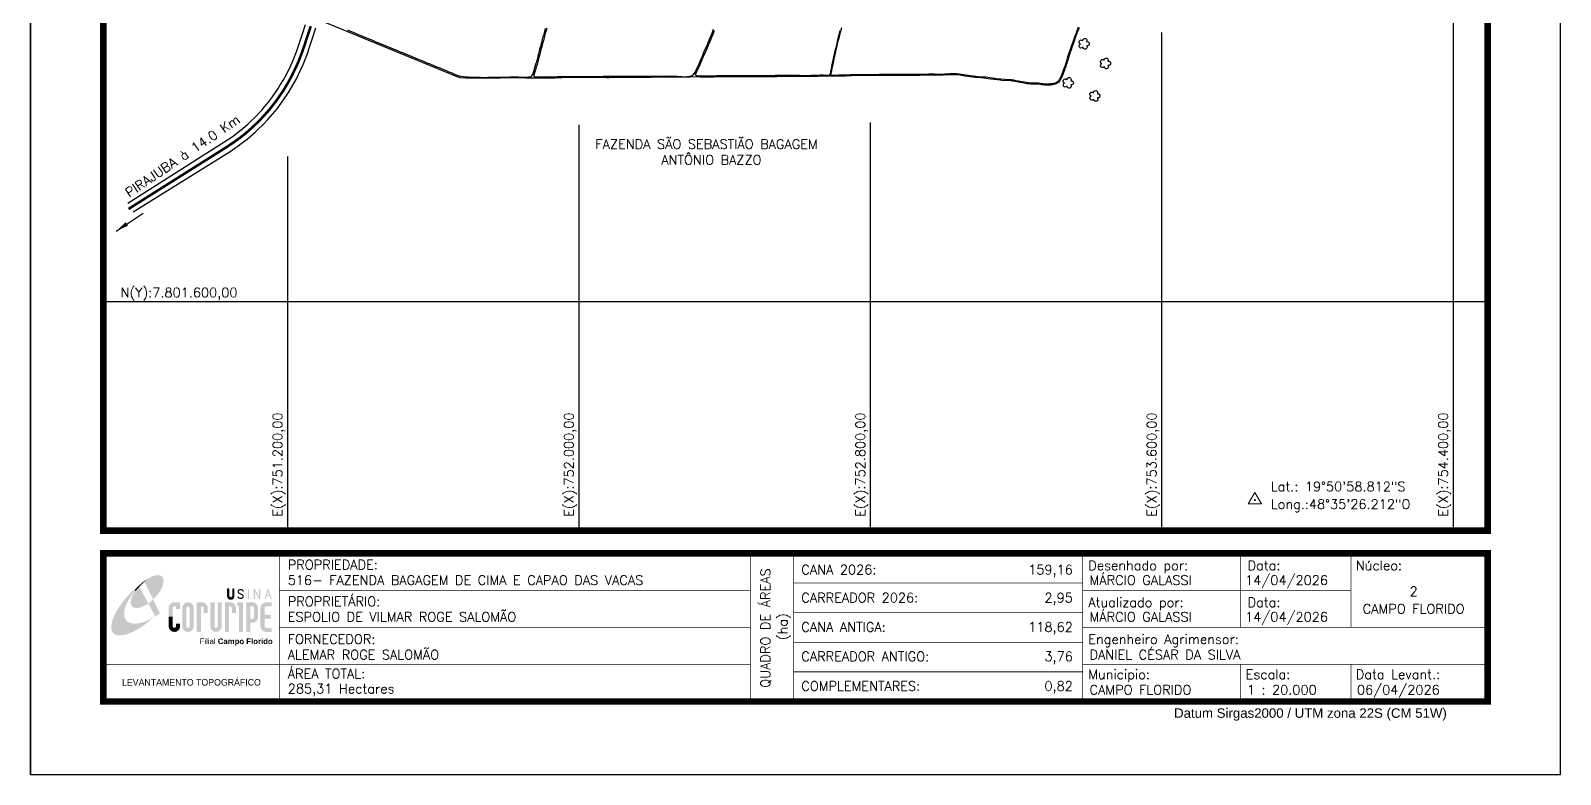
# Model space of a CAD drawing. Extents: x 750494 to 754694, y 7800303 to 7806243.
# Drawn here: x 750494 to 754694, y 7800303 to 7802343 of the extents above; entities that cross this region are included whole.
import ezdxf
from ezdxf.enums import TextEntityAlignment as Align

# ---------------------------------------------------------------- set-up
doc = ezdxf.new("R2010")
doc.units = 0
doc.header["$MEASUREMENT"] = 0
for name, pattern in [('CENTER2', [1.125, 0.75, -0.125, 0.125, -0.125]), ('CONTINUO', [0]), ('LIN0', [0])]:
    doc.linetypes.add(name, pattern=pattern)
doc.layers.add('0114000516', color=1, linetype='Continuous', lineweight=25)
doc.layers.add('TEXTO_DIVERSOS', color=7, linetype='Continuous', lineweight=5)
for name, color, linetype in [('0114000516003', 5, 'Continuous'), ('0114000516004', 5, 'Continuous'), ('0114000516013', 5, 'Continuous'), ('0114000516014', 5, 'Continuous'), ('MALHA', 8, 'Continuous'), ('MARGEM', 5, 'Continuous'), ('RODOVIA', 1, 'Continuous'), ('SIMBOLO ARVORE', 118, 'Continuous'), ('TEXTO CONFORNTANTES', 7, 'Continuous')]:
    doc.layers.add(name, color=color, linetype=linetype)
doc.styles.add('ARIAL', font='arial.ttf')
doc.styles.add('GRADEUTM', font='romans.shx', dxfattribs={"height": 20})
doc.styles.add('marcelo', font='arial.ttf')
doc.styles.add('Simplex', font='simplex.shx')
doc.dimstyles.new('ISO-25', dxfattribs={"dimtxt": 2.5, "dimasz": 2.5, "dimexe": 1.25, "dimexo": 0.625, "dimtad": 1, "dimtxsty": 'Standard', "dimcen": 2.5, "dimadec": 0, "dimazin": 0, "dimtfac": 1, "dimtmove": 0, "dimatfit": 3, "dimfxl": 0, "dimarcsym": 0})

# ---------------------------------------------------------------- blocks, each defined once
blk = doc.blocks.new('A$C78F83FB3')
at = {"layer": 'MARGEM'}
h = blk.add_hatch(color=20, dxfattribs=at)
edge = h.paths.add_edge_path()
edge.add_ellipse((19.49, 23.77), major_axis=(-6.68, -6.67), ratio=0.469426, start_angle=292.73277, end_angle=601.25787)
edge.add_ellipse((22.83, 22.05), major_axis=(12.64, 11.29), ratio=0.457614, start_angle=79.90686, end_angle=107.91393)
edge = h.paths.add_edge_path()
edge.add_ellipse((18.28, 18.7), major_axis=(13.95, 13.59), ratio=0.386848, start_angle=63.96117, end_angle=264.59932)
edge.add_ellipse((22.83, 22.05), major_axis=(12.64, 11.29), ratio=0.457614, start_angle=107.91393, end_angle=245.11815, ccw=False)
edge.add_ellipse((19.49, 23.77), major_axis=(-6.68, -6.67), ratio=0.469426, start_angle=241.25787, end_angle=292.73277, ccw=False)
for color, points in [(20, [(15.46, 26.12), (14.17, 24.81), (14.06, 24.24), (14.39, 23.97), (14.67, 24.54), (19.47, 29.32), (18.48, 28.66), (17.31, 27.78)]), (7, [(58.42, 24.9), (57.9, 24.9), (57.9, 21.73, -0.414214), (57.15, 20.98), (56.84, 20.98, -0.414214), (56.09, 21.73), (56.09, 24.9), (55.57, 24.9), (55.57, 21.73, 0.414214), (56.84, 20.46), (57.15, 20.46, 0.414214), (58.42, 21.73)]), (7, [(61.7, 24.9), (61.23, 24.9, 0.396318), (60.04, 23.78), (60.04, 23.72, 0.151912), (60.39, 22.97), (60.46, 22.92), (62.18, 22), (62.85, 21.83, 0.12407), (62.51, 22.42), (60.75, 23.36, -0.13192), (60.56, 23.77, -0.385578), (61.23, 24.37), (61.7, 24.37, -0.414214), (62.37, 23.7), (62.89, 23.7, 0.414214)]), (7, [(62.37, 23.7), (62.89, 23.7, 0.414214), (61.7, 24.9), (61.23, 24.9, 0.396318), (60.04, 23.78), (60.04, 23.72, 0.151912), (60.39, 22.97), (60.46, 22.92), (62.18, 22), (62.18, 22, -0.131921), (62.37, 21.59, -0.385578), (61.7, 20.98), (61.23, 20.98, -0.414214), (60.56, 21.65), (60.04, 21.65, 0.414214), (61.23, 20.46), (61.7, 20.46, 0.402546), (62.89, 21.61, 0.165292), (62.51, 22.42), (60.75, 23.36, -0.13192), (60.56, 23.77, -0.385578), (61.23, 24.37), (61.7, 24.37, -0.414214)]), (7, [(30.97, 12.46), (29.13, 12.46), (29.13, 8.21, 1), (34.29, 8.21), (34.29, 9.41), (32.45, 9.41), (32.45, 8.21, -1), (30.97, 8.21)])]:
    blk.add_hatch(color=color, dxfattribs=at).paths.add_polyline_path(points)
h = blk.add_hatch(color=7, dxfattribs=at)
h.paths.add_polyline_path([(65.24, 24.9), (64.72, 24.9), (64.72, 20.46), (65.24, 20.46)])
h.paths.add_polyline_path([(67.38, 20.46), (67.9, 20.46), (67.9, 23.74), (69.74, 20.46), (70.23, 20.46), (70.23, 24.9), (69.71, 24.9), (69.71, 21.58), (67.85, 24.9), (67.38, 24.9)])
h.paths.add_polyline_path([(72.17, 20.46), (72.72, 20.46), (73.14, 21.73), (74.49, 21.73), (74.9, 20.46), (75.45, 20.46), (74, 24.9), (73.62, 24.9)])
h.paths.add_polyline_path([(73.81, 23.8), (74.32, 22.25), (73.31, 22.25)], flags=16)
h = blk.add_hatch(color=7, dxfattribs=at)
h.paths.add_polyline_path([(31.71, 18.93, 0.414214), (29.13, 16.35), (29.13, 12.46), (30.97, 12.46), (30.97, 16.35, -0.414214), (31.71, 17.09), (32.45, 17.09), (32.45, 16.02), (34.29, 16.02), (34.29, 18.93)])
h.paths.add_polyline_path([(44.15, 17.09, -0.414214), (44.89, 16.35), (44.89, 14.1), (46.72, 14.1), (46.72, 16.17, 0.433937), (44.15, 18.93), (41.77, 18.93), (41.77, 12.46), (43.61, 12.46), (43.61, 17.09)])
h.paths.add_polyline_path([(43.61, 12.46), (41.77, 12.46), (41.77, 5.62), (43.61, 5.62)])
h.paths.add_polyline_path([(47.92, 12.46), (49.75, 12.46), (49.75, 18.93), (47.92, 18.93)])
h.paths.add_polyline_path([(52.91, 18.93), (51.08, 18.93), (51.08, 12.46), (52.91, 12.46)])
h.paths.add_polyline_path([(51.08, 8.12, -1), (49.75, 8.12), (49.75, 12.46), (47.92, 12.46), (47.92, 8.12, 1), (52.91, 8.12), (52.91, 12.46), (51.08, 12.46)])
h.paths.add_polyline_path([(54.41, 12.46), (56.25, 12.46), (56.25, 17.09), (56.79, 17.09, -0.414214), (57.53, 16.35), (57.53, 14.1), (59.36, 14.1), (59.36, 16.17, 0.433937), (56.79, 18.93), (54.41, 18.93)])
h.paths.add_polyline_path([(56.25, 12.46), (54.41, 12.46), (54.41, 5.62), (56.25, 5.62)])
h.paths.add_polyline_path([(60.73, 12.46), (62.58, 12.46), (62.58, 18.93), (60.02, 18.93), (60.02, 17.08), (60.73, 17.08)])
h.paths.add_polyline_path([(62.58, 12.46), (60.73, 12.46), (60.73, 5.62), (62.58, 5.62)])
h.paths.add_polyline_path([(64.06, 12.46), (65.82, 12.46), (65.82, 17.17), (66.66, 17.17, -0.450417), (67.48, 16.25), (67.48, 12.46), (69.24, 12.46, 0.002307), (69.24, 12.48, 0.005282), (69.23, 12.54, -0.000938), (69.23, 12.53), (69.23, 16.17, 0.433937), (66.66, 18.93), (64.06, 18.93)])
h.paths.add_polyline_path([(64.06, 5.62), (65.82, 5.62), (65.82, 9.77), (66.66, 9.77, 0.426056), (69.24, 12.46), (67.48, 12.46), (67.48, 12.45, -0.450417), (66.66, 11.53), (65.82, 11.53), (65.82, 12.46), (64.06, 12.46)])
h.paths.add_polyline_path([(70.37, 12.46), (74.87, 12.46), (74.87, 13.44), (72.21, 13.44), (72.21, 16.35, -0.414214), (72.95, 17.09), (75.38, 17.09), (75.38, 18.93), (72.95, 18.93, 0.414214), (70.37, 16.35)])
h.paths.add_polyline_path([(72.21, 11.62), (74.87, 11.62), (74.87, 12.46), (70.37, 12.46), (70.37, 8.21, 0.414214), (72.95, 5.62), (75.38, 5.62), (75.38, 7.47), (72.95, 7.47, -0.414214), (72.21, 8.21)])
h = blk.add_hatch(color=7, dxfattribs=at)
h.paths.add_polyline_path([(35.29, 16.35), (35.29, 8.21, 1), (40.46, 8.21, 0.016978), (40.45, 8.38), (40.45, 16.17, 0.433937), (37.88, 18.93), (37.87, 18.93, 0.41391)])
h.paths.add_polyline_path([(38.62, 16.35), (38.62, 8.21, -1), (37.13, 8.21), (37.13, 16.35, -1)], flags=16)
at = {"layer": 'MARGEM', "color": 7}
blk.add_lwpolyline([(58.42, 24.9), (57.9, 24.9), (57.9, 21.73, -0.414214), (57.15, 20.98), (56.84, 20.98, -0.414214), (56.09, 21.73), (56.09, 24.9), (55.57, 24.9), (55.57, 21.73, 0.414214), (56.84, 20.46), (57.15, 20.46, 0.414214), (58.42, 21.73), (58.42, 24.9)], format="xyb", close=True, dxfattribs=at)
at = {"layer": 'MARGEM', "color": 252, "insert": (43.05, 2.72), "char_height": 2.5, "attachment_point": 1, "style": 'ARIAL'}
blk.add_mtext_dynamic_manual_height_columns('Filial {\\fArial|b1|i0|c0|p34;Campo Florido}', width=33.0271, gutter_width=2.46, heights=[2.95], dxfattribs=at)

msp = doc.modelspace()

# ---------------------------------------------------------------- linework, layer by layer
at = {"layer": '0114000516'}
msp.add_lwpolyline([(753372.4, 7802351.1), (753367.7, 7802338.9), (753362.1, 7802323.2), (753358.2, 7802311.5), (753353.9, 7802299.8), (753349.6, 7802288), (753348.2, 7802283.9), (753346.8, 7802279.8), (753345.5, 7802275.6), (753344.5, 7802271.8), (753343.5, 7802268), (753342.4, 7802264), (753341.1, 7802260.2), (753339.9, 7802256.4), (753338.6, 7802252.7), (753337.4, 7802249.1), (753336.2, 7802245.6), (753335, 7802242.1), (753333.8, 7802238.6), (753332.5, 7802235.2), (753331.2, 7802231.7), (753329.8, 7802228.3), (753328.4, 7802224.9), (753327.2, 7802221.6), (753325.8, 7802218.5), (753324.5, 7802215.5), (753323, 7802212.6), (753321.6, 7802209.7), (753320, 7802206.9), (753318.3, 7802204.3), (753316.6, 7802202.2), (753314.6, 7802200.4), (753312.2, 7802198.9), (753309.7, 7802197.7), (753307.3, 7802196.8), (753304.8, 7802196), (753302.2, 7802195.3), (753299.7, 7802194.9), (753297.4, 7802194.7), (753295.5, 7802194.5), (753292.9, 7802194.1), (753291.1, 7802193.9), (753289.2, 7802193.8), (753287.2, 7802193.7), (753282.8, 7802193.6), (753280.4, 7802193.8), (753277.5, 7802194.1), (753274, 7802194.5), (753270.6, 7802195), (753267.5, 7802195.5), (753264.5, 7802196.2), (753261.8, 7802196.6), (753258.9, 7802196.7), (753252.3, 7802196.5), (753245.7, 7802196.4), (753240.1, 7802196.7), (753236.8, 7802196.9), (753228.7, 7802197.8), (753217, 7802199.8), (753210.1, 7802201.2), (753201.5, 7802202.8), (753197.1, 7802203.7), (753192.7, 7802204.5), (753188.8, 7802205.1), (753185.2, 7802205.6), (753160.4, 7802206.8), (753156.3, 7802207.2), (753147.8, 7802208.3), (753139.8, 7802209.3), (753131.5, 7802210.1), (753122.6, 7802211.4), (753110.9, 7802213.2), (753107.2, 7802213.4), (753103.2, 7802213.7), (753090.7, 7802214.8), (753086.8, 7802215), (753079.1, 7802215.6), (753067.3, 7802217.4), (753059.2, 7802218.5), (753052.2, 7802219.8), (753049.7, 7802220.4), (753046.5, 7802221.2), (753044.4, 7802221.7), (753042.3, 7802222), (753039.9, 7802222.2), (753037.7, 7802222.2), (753034.7, 7802222.2), (753031.2, 7802222.2), (753027.8, 7802222.1), (753021.1, 7802222), (753015.5, 7802221.7), (753009.5, 7802221.4), (753002.8, 7802221.6), (752999.6, 7802221.5), (752993.1, 7802221.1), (752989.8, 7802221), (752983, 7802221), (752972, 7802221.1), (752955.6, 7802221), (752940.5, 7802220.9), (752937.5, 7802220.8), (752934, 7802220.6), (752930.4, 7802220.5), (752922, 7802220.3), (752910.1, 7802220.3), (752895.4, 7802220.2), (752891.6, 7802220.2), (752879.9, 7802220.2), (752863.1, 7802220.2), (752855.4, 7802220.4), (752848.8, 7802220.6), (752845.8, 7802220.6), (752842.4, 7802220.5), (752838.5, 7802220.4), (752826.1, 7802220.3), (752819, 7802220.5), (752815.7, 7802220.5), (752812.3, 7802220.5), (752804.6, 7802220.3), (752788.4, 7802220), (752784.6, 7802219.9), (752773, 7802219.8), (752764.2, 7802219.9), (752748.1, 7802219.6), (752736.1, 7802218.9), (752731.5, 7802218.8), (752726.8, 7802218.6), (752719.3, 7802218.4), (752713.1, 7802218.3), (752710.1, 7802218.3), (752707.1, 7802218.4), (752704.1, 7802218.4), (752701.4, 7802218.4), (752680.5, 7802218.2), (752671.9, 7802218), (752668.2, 7802218), (752661.7, 7802218.1), (752658.5, 7802218), (752655.3, 7802217.8), (752648.4, 7802217.5), (752641.5, 7802217.4), (752631.5, 7802217.4), (752624, 7802217.1), (752616.6, 7802217.2), (752606.3, 7802217.6), (752599.4, 7802217.4), (752592.1, 7802217.4), (752584.3, 7802217.4), (752580.8, 7802217.4), (752575.1, 7802217.5), (752565, 7802217.4), (752554.3, 7802217.3), (752542.7, 7802217), (752530.6, 7802216.9), (752519.1, 7802216.6), (752507.8, 7802216.6), (752499.1, 7802216.5), (752480.3, 7802216.5), (752468.3, 7802216.8), (752455.7, 7802216.7), (752447, 7802216.5), (752425.9, 7802216.5), (752412.4, 7802216.6), (752403.9, 7802216.8), (752396.2, 7802217), (752392.2, 7802217), (752387.9, 7802216.9), (752383.5, 7802216.6), (752370.8, 7802216), (752366.7, 7802215.9), (752355, 7802215.6), (752347.6, 7802215.7), (752339.9, 7802215.8), (752336.2, 7802216), (752332.6, 7802216.1), (752328.9, 7802216.3), (752325.4, 7802216.6), (752304.4, 7802215.4), (752295.9, 7802215.8), (752237.5, 7802215.8), (752196.6, 7802215), (752137.6, 7802214.7), (752082, 7802214.1), (752075.4, 7802214.1), (752018.5, 7802214.4), (751952.8, 7802213.5), (751934.2, 7802213.3), (751873.2, 7802212.9), (751852.8, 7802213.1), (751829.5, 7802213.4), (751805.4, 7802213.7), (751784.5, 7802213.2), (751721.3, 7802213), (751704, 7802212.9), (751688.5, 7802213), (751673.8, 7802214.2), (751665.5, 7802216.9), (751287.4, 7802372.1)], dxfattribs=at)
at = {"layer": '0114000516003'}
msp.add_lwpolyline([(753370.2, 7802352.4), (753364.3, 7802336.8), (753360.1, 7802325), (753356.1, 7802314.3), (753350.8, 7802299.5), (753346.9, 7802288.7), (753343.5, 7802278.3), (753340.1, 7802267.6), (753338.1, 7802260.8), (753336.1, 7802254), (753334, 7802247.3), (753331.7, 7802241), (753328, 7802230.9), (753325.1, 7802223.6), (753322.3, 7802216.9), (753321, 7802214.1), (753318.2, 7802208.7), (753314.7, 7802203.9), (753312.5, 7802202), (753310.2, 7802200.7), (753307.6, 7802199.6), (753304.8, 7802198.7), (753302.1, 7802198.1), (753299.5, 7802197.6), (753296.9, 7802197.3), (753294.3, 7802197), (753291.7, 7802196.7), (753286.4, 7802196.4), (753278.8, 7802196.5), (753272.8, 7802197.2), (753269.4, 7802197.7), (753266, 7802198.2), (753262.8, 7802198.7), (753259.8, 7802198.9), (753256.9, 7802199), (753254, 7802199), (753251.4, 7802199), (753243.4, 7802199.3), (753234.6, 7802199.8), (753228, 7802200.6), (753222.3, 7802201.5), (753216.4, 7802202.7), (753206.5, 7802204.6), (753199.1, 7802205.8), (753195.9, 7802206.4), (753193, 7802207), (753190.2, 7802207.5), (753187.2, 7802208), (753184, 7802208.3), (753168.5, 7802209.1), (753157.5, 7802209.9), (753151.2, 7802210.5), (753145.1, 7802211.4), (753141.7, 7802211.8), (753127.8, 7802213.7), (753116.6, 7802215.3), (753112.9, 7802215.8), (753096.6, 7802216.8), (753081.9, 7802218.1), (753074, 7802219.1), (753061.7, 7802221), (753050.4, 7802222.9), (753044, 7802224.1), (753037.2, 7802224.8), (753029.5, 7802224.9), (753017.8, 7802224.6), (753002.6, 7802223.7), (752991.2, 7802223.4), (752975.4, 7802223.5), (752958.9, 7802223.5), (752942.2, 7802223.3), (752927.5, 7802222.8), (752907, 7802222.8), (752872.6, 7802222.7), (752849.5, 7802222.8), (752823.6, 7802222.6), (752805.3, 7802222.4), (752788, 7802222.3), (752766.3, 7802222.2), (752745.6, 7802221.9), (752727.1, 7802221.3), (752711.6, 7802220.8), (752703.8, 7802220.6), (752696.4, 7802220.2), (752694.7, 7802220.2), (752693.4, 7802220.4), (752692.5, 7802221.1), (752691.8, 7802222), (752691.4, 7802223.1), (752691.5, 7802224.7), (752692, 7802227.1), (752692.7, 7802229.7), (752694.9, 7802239.5), (752697, 7802250.2), (752700, 7802265.1), (752702.4, 7802275.7), (752705, 7802286.6), (752707.5, 7802298), (752711.5, 7802314.9), (752714.4, 7802326.6), (752717.5, 7802338.8), (752721, 7802351.7)], dxfattribs=at)
at = {"layer": '0114000516004'}
msp.add_lwpolyline([(752715.7, 7802343.8), (752713.5, 7802335.2), (752710.5, 7802322.1), (752708.3, 7802313.4), (752706.3, 7802304.8), (752704.3, 7802296.4), (752702.3, 7802287.8), (752700.1, 7802278.9), (752698.4, 7802270.5), (752696.7, 7802262.6), (752694.8, 7802254.5), (752693.2, 7802246.1), (752691.7, 7802238.4), (752691, 7802235.1), (752690.4, 7802231.9), (752690, 7802229.3), (752690, 7802229.3), (752689.6, 7802227.3), (752689.1, 7802225.1), (752688.5, 7802223.3), (752687.7, 7802221.8), (752686.6, 7802220.9), (752685.3, 7802220.5), (752683.9, 7802220.4), (752682, 7802220.5), (752679.9, 7802220.5), (752677, 7802220.6), (752673.5, 7802220.6), (752669.9, 7802220.7), (752662.5, 7802220.7), (752655.1, 7802220.5), (752646.7, 7802220.2), (752635.6, 7802220), (752623.1, 7802219.7), (752615.8, 7802219.7), (752605.2, 7802220), (752597.9, 7802220.1), (752587.1, 7802220.1), (752575.9, 7802220.2), (752568.7, 7802220.2), (752560.8, 7802220.3), (752549.1, 7802220), (752538.5, 7802219.9), (752525.7, 7802219.7), (752511.4, 7802219.3), (752498.6, 7802219.2), (752491.6, 7802219.3), (752484, 7802219.4), (752469.2, 7802219.4), (752461.7, 7802219.3), (752445.8, 7802219.2), (752434.2, 7802219.1), (752420.9, 7802219.1), (752408.5, 7802219.4), (752399.9, 7802219.6), (752392.9, 7802219.7), (752389.3, 7802219.6), (752385.4, 7802219.5), (752381.6, 7802219.3), (752377.8, 7802219.1), (752370.5, 7802218.8), (752359.9, 7802218.5), (752350.4, 7802218.3), (752342.1, 7802218.2), (752336.7, 7802218.4), (752328.3, 7802218.6), (752326.1, 7802218.7), (752324, 7802219.1), (752322.2, 7802219.5), (752321, 7802220.2), (752319.6, 7802221.7), (752319.1, 7802223.1), (752319.5, 7802224.3), (752320.8, 7802226.6), (752322.1, 7802229.2), (752325.3, 7802235.2), (752328.8, 7802242.5), (752332.3, 7802250.4), (752336, 7802259.1), (752339.9, 7802268.3), (752343.8, 7802277.5), (752347.6, 7802286), (752351.3, 7802294.7), (752355.4, 7802304.1), (752359.6, 7802313.9), (752363.7, 7802323.9), (752367.7, 7802333.8), (752371.4, 7802343.4)], dxfattribs=at)
at = {"layer": '0114000516013', "flags": 128}
msp.add_lwpolyline([(751911, 7802349.7), (751908.6, 7802341), (751906.2, 7802332.4), (751904, 7802324), (751901.7, 7802315.8), (751899.4, 7802307.8), (751897.3, 7802299.7), (751895, 7802291.4), (751892.8, 7802283.1), (751890.7, 7802274.7), (751888.6, 7802266.4), (751886.6, 7802258.1), (751884.3, 7802250.2), (751882, 7802242.8), (751880, 7802236), (751878.4, 7802230.3), (751875.8, 7802220.7), (751875.7, 7802219.5), (751875.8, 7802219.1), (751876, 7802218.7), (751877, 7802217.7), (751878.7, 7802216.7), (751880.9, 7802216.2), (751882.9, 7802216.1), (751884.8, 7802216.2), (751886.5, 7802216.3), (751892.1, 7802216.6), (751898.8, 7802216.6), (751904.3, 7802216.7), (751910.4, 7802216.7), (751917.2, 7802216.8), (751924.5, 7802216.8), (751931.9, 7802217), (751939.4, 7802217.1), (751947, 7802217.2), (751954.5, 7802217.2), (751962, 7802217.2), (751969.8, 7802217.3), (751978, 7802217.3), (751986.2, 7802217.5), (751994.3, 7802217.5), (752002.5, 7802217.6), (752010.6, 7802217.6), (752018.8, 7802217.7), (752027.1, 7802217.8), (752035.5, 7802217.9), (752043.7, 7802217.9), (752051, 7802217.9), (752058.1, 7802217.9), (752065.7, 7802218), (752073.9, 7802218), (752081.8, 7802218.2), (752089.1, 7802218.3), (752097.1, 7802218.4), (752104.9, 7802218.4), (752113, 7802218.4), (752121, 7802218.4), (752129.2, 7802218.3), (752137.3, 7802218.2), (752145.3, 7802218.2), (752153.4, 7802218.3), (752161.8, 7802218.4), (752169.9, 7802218.5), (752177.8, 7802218.6), (752185.8, 7802218.4), (752193.7, 7802218.4), (752201.5, 7802218.2), (752208.9, 7802218.2), (752216.2, 7802218.4), (752223.8, 7802218.5), (752231.9, 7802218.6), (752239.8, 7802218.8), (752247.5, 7802219), (752260.1, 7802218.8), (752269.5, 7802218.3), (752276, 7802217.7), (752281.9, 7802217.3), (752287.3, 7802216.8), (752292.2, 7802216.9), (752296.7, 7802217.2), (752300.7, 7802217.6), (752304.2, 7802218.2), (752307.4, 7802219.1), (752310.4, 7802220.5), (752313.3, 7802222.5), (752315.8, 7802225.3), (752318.3, 7802229.2), (752320.9, 7802234.4), (752324, 7802240.8), (752327.3, 7802248), (752330.4, 7802255.1), (752333.4, 7802262.2), (752336.5, 7802269.1), (752341.5, 7802281.1), (752345.4, 7802290.3), (752348.3, 7802297.1), (752351.1, 7802303.8), (752353.9, 7802310.5), (752356.9, 7802317.3), (752360, 7802324.4), (752363, 7802331.6), (752366, 7802339.2), (752369, 7802347.3)], dxfattribs=at)
at = {"layer": '0114000516014', "flags": 128}
msp.add_lwpolyline([(751363.7, 7802345.3), (751369.5, 7802342.9), (751375.4, 7802340.5), (751381.5, 7802338.1), (751387.7, 7802335.6), (751394, 7802333), (751400.4, 7802330.2), (751406.9, 7802327.4), (751413.7, 7802324.6), (751420.5, 7802321.7), (751427.6, 7802318.8), (751434.9, 7802315.9), (751442, 7802313), (751448.9, 7802310.2), (751455.8, 7802307.4), (751462.4, 7802304.4), (751469, 7802301.6), (751475.8, 7802298.8), (751482.8, 7802296), (751489.6, 7802293.1), (751496.3, 7802290.4), (751502.7, 7802287.8), (751508.9, 7802285.3), (751514.7, 7802282.9), (751520.3, 7802280.6), (751525.9, 7802278.4), (751531.4, 7802276.1), (751536.8, 7802273.8), (751542.3, 7802271.5), (751547.9, 7802269.2), (751553.5, 7802267), (751558.7, 7802265), (751563.6, 7802263.1), (751568, 7802261.3), (751572.3, 7802259.5), (751576.4, 7802257.7), (751580.4, 7802256), (751584.1, 7802254.4), (751587.8, 7802252.8), (751592, 7802251.2), (751596.5, 7802249.3), (751601.2, 7802247.3), (751606.3, 7802245.2), (751611.7, 7802243), (751617.6, 7802240.8), (751623.8, 7802238.3), (751630.2, 7802235.7), (751636.5, 7802233.1), (751642.6, 7802230.7), (751648.4, 7802228.2), (751654.2, 7802225.7), (751659.9, 7802223.2), (751665.4, 7802220.9), (751670.9, 7802219.2), (751676.7, 7802218.2), (751682.8, 7802217.4), (751689.1, 7802216.8), (751695.4, 7802216.4), (751701.9, 7802216.1), (751708.5, 7802215.8), (751715.3, 7802215.7), (751722.3, 7802215.5), (751729.1, 7802215.3), (751735.9, 7802215.1), (751742.4, 7802215.1), (751749.1, 7802215.2), (751756, 7802215.2), (751763.2, 7802215.2), (751770.7, 7802215.3), (751778.3, 7802215.6), (751785.9, 7802215.8), (751793.7, 7802216), (751801.5, 7802216.1), (751809.4, 7802216.2), (751817.6, 7802216.3), (751825.7, 7802216.4), (751833.8, 7802216.3), (751841.8, 7802216.1), (751849.1, 7802216), (751855.4, 7802216.1), (751860.5, 7802216.2), (751864, 7802216.4), (751866.5, 7802216.9), (751868.4, 7802217.7), (751870.4, 7802219.3), (751872.2, 7802221.7), (751873.7, 7802225.2), (751874.9, 7802229.4), (751876.2, 7802233.7), (751877.8, 7802238.8), (751879.6, 7802244.6), (751881.5, 7802251.2), (751883.4, 7802258.2), (751885.4, 7802265.3), (751887.4, 7802272.6), (751889.4, 7802280.2), (751891.3, 7802288), (751893.2, 7802295.8), (751895.3, 7802303.6), (751897.4, 7802311.4), (751899.4, 7802318.9), (751901.5, 7802326), (751903.5, 7802333.3), (751905.5, 7802341), (751907.6, 7802348.9)], dxfattribs=at)
at = {"layer": 'MALHA', "linetype": 'ByBlock'}
for p, q in [((754400, 7800971.3), (754400, 7804854.2)), ((753600, 7800971.3), (753600, 7802338)), ((752800, 7800971.3), (752800, 7802091.1)), ((752000, 7800971.3), (752000, 7802085.1)), ((751200, 7800971.3), (751200, 7801998.3)), ((750694, 7801600), (754494, 7801600))]:
    msp.add_line(p, q, dxfattribs=at)
at = {"layer": 'MARGEM', "color": 174, "linetype": 'LIN0'}
msp.add_line((750494, 7800302.5), (750494, 7806242.5), dxfattribs=at)
at = {"layer": 'MARGEM', "color": 174, "linetype": 'LIN0', "flags": 128}
msp.add_lwpolyline([(754694, 7800302.5), (754694, 7806242.5), (750494, 7806242.5), (750494, 7800302.5)], close=True, dxfattribs=at)
at = {"layer": 'MARGEM', "color": 174, "linetype": 'LIN0', "const_width": 18.2, "flags": 128}
for points in [[(754494, 7800971.3), (754494, 7806042.5), (750694, 7806042.5), (750694, 7800971.3)], [(750694, 7800909.2), (754494, 7800909.2), (754494, 7800502.5), (750694, 7800502.5)]]:
    msp.add_lwpolyline(points, close=True, dxfattribs=at)
at = {"layer": 'MARGEM', "color": 174, "linetype": 'LIN0', "flags": 128}
for points, const_width in [([(751177.1, 7800909.2), (751177.1, 7800502.5)], 2.02), ([(751177.1, 7800909.2), (751177.1, 7800506.2)], 2), ([(752470.2, 7800909.2), (752470.2, 7800507.5)], 2.02), ([(752588.7, 7800909.2), (752588.7, 7800507.5)], 2.02), ([(753382, 7800909.2), (753382, 7800507.5)], 2.02), ([(753815.9, 7800705.9), (753815.9, 7800909.2)], 2.02), ([(754119.3, 7800705.9), (754119.3, 7800909.2)], 2.02), ([(752588.7, 7800827.8), (753382, 7800827.8)], 2.02), ([(751177.1, 7800807.5), (752470.2, 7800807.5)], 2.02), ([(753382, 7800807.5), (754119.3, 7800807.5)], 2.02), ([(752588.7, 7800746.5), (753382, 7800746.5)], 2.02), ([(751177.1, 7800705.9), (752470.2, 7800705.9)], 2.02), ([(753382, 7800705.9), (754494.2, 7800705.9)], 2.02), ([(752588.7, 7800665.2), (753382, 7800665.2)], 2.02), ([(750694, 7800604.2), (752470.2, 7800604.2)], 2.02), ([(752588.7, 7800583.9), (753382, 7800583.9)], 2.02), ([(753382, 7800604.2), (754494.1, 7800604.2)], 2.02), ([(753815.9, 7800604.2), (753815.9, 7800503.5)], 2.02), ([(754119.3, 7800604.2), (754119.3, 7800503.5)], 2.02)]:
    msp.add_lwpolyline(points, dxfattribs=dict(at, const_width=const_width))
at = {"layer": 'RODOVIA', "linetype": 'CENTER2', "ltscale": 50, "const_width": 7}
msp.add_lwpolyline([(750762.9, 7801854.1), (751033.3, 7802024.6), (751055.5, 7802039.6), (751063.4, 7802045.3), (751079, 7802057.2), (751086.4, 7802063.4), (751100.6, 7802076), (751107.5, 7802082.5), (751121.3, 7802095.6), (751134.2, 7802109.4), (751140.5, 7802116.4), (751146.8, 7802123.5), (751158.7, 7802138.2), (751170.1, 7802153.2), (751186.2, 7802176.6), (751191.3, 7802184.5), (751200.9, 7802200.9), (751210.3, 7802217.9), (751221.8, 7802241.4), (751228.5, 7802256.3), (751239, 7802283), (751246.7, 7802305.5), (751254.7, 7802330.3), (751263, 7802355.4)], dxfattribs=at)
at = {"layer": 'RODOVIA', "linetype": 'CONTINUO'}
for points in [[(750760.5, 7801869.7), (751046.9, 7802051.8), (751054.4, 7802057.3), (751069.6, 7802068.9), (751076.6, 7802074.8), (751090.5, 7802087.1), (751097.2, 7802093.4), (751110.6, 7802106.2), (751123.1, 7802119.5), (751129.3, 7802126.4), (751135.4, 7802133.2), (751146.9, 7802147.5), (751157.9, 7802162), (751173.7, 7802184.9), (751178.5, 7802192.4), (751187.9, 7802208.3), (751197, 7802224.8), (751208.2, 7802247.8), (751214.7, 7802262.1), (751224.9, 7802288.2), (751232.4, 7802310.2), (751240.5, 7802334.9), (751248.8, 7802360.1)], [(750775.4, 7801845.9), (751041.5, 7802012), (751064.1, 7802027.3), (751072.4, 7802033.3), (751088.3, 7802045.5), (751096.1, 7802052), (751110.7, 7802064.9), (751117.8, 7802071.6), (751131.9, 7802085), (751145.2, 7802099.2), (751151.7, 7802106.4), (751158.3, 7802113.8), (751170.5, 7802129), (751182.2, 7802144.4), (751198.7, 7802168.3), (751204.1, 7802176.7), (751213.9, 7802193.4), (751223.6, 7802211), (751235.4, 7802235.1), (751242.3, 7802250.5), (751253.1, 7802277.8), (751260.9, 7802300.7), (751269, 7802325.6), (751277.2, 7802350.7)]]:
    msp.add_lwpolyline(points, dxfattribs=at)
at = {"layer": 'SIMBOLO ARVORE', "linetype": 'CONTINUO'}
for points in [[(753383.3, 7802298.1, 0), (753380.8, 7802296, 0), (753377.6, 7802295.6, 0), (753375.3, 7802296.5, 0), (753373.7, 7802298.1, 0), (753373, 7802299.9, 0), (753372.8, 7802302.6, 0), (753373.7, 7802304.3, 0), (753374.6, 7802305.5, 0), (753376.5, 7802306.8, 0), (753375.3, 7802307.1, 0), (753374.1, 7802308.1, 0), (753372.8, 7802310.2, 0), (753372.5, 7802312.8, 0), (753373.5, 7802315.4, 0), (753374.5, 7802316.4, 0), (753376.4, 7802317.5, 0), (753378.4, 7802317.8, 0), (753380, 7802317.6, 0), (753381.2, 7802317, 0), (753382.6, 7802315.8, 0), (753383, 7802318.1, 0), (753383.3, 7802319, 0), (753384.4, 7802320.3, 0), (753385.9, 7802320.9, 0), (753387.3, 7802321.5, 0), (753389, 7802321.7, 0), (753390.6, 7802321.5, 0), (753391.9, 7802320.8, 0), (753392.8, 7802319.7, 0), (753393.7, 7802318.1, 0), (753394, 7802316.3, 0), (753393.2, 7802313, 0), (753395.5, 7802313.1, 0), (753397.4, 7802312.6, 0), (753399.2, 7802311.2, 0), (753400.2, 7802310.1, 0), (753400.4, 7802305.6, 0), (753399.3, 7802303.6, 0), (753397.9, 7802302.2, 0), (753395.6, 7802301.6, 0), (753393.6, 7802301.8, 0), (753394.6, 7802297.6, 0), (753394.1, 7802295.8, 0), (753392.9, 7802294.1, 0), (753391.6, 7802293, 0), (753389.7, 7802292.6, 0), (753387.8, 7802292.7, 0), (753386.4, 7802293.1, 0), (753384.8, 7802294.7, 0), (753383.7, 7802296.1, 0), (753383.4, 7802298.3, 0)], [(753441.7, 7802244.3, 0), (753439.1, 7802242.1, 0), (753436, 7802241.8, 0), (753433.7, 7802242.7, 0), (753432.1, 7802244.2, 0), (753431.4, 7802246.1, 0), (753431.2, 7802248.7, 0), (753432.1, 7802250.4, 0), (753433, 7802251.7, 0), (753434.8, 7802252.9, 0), (753433.7, 7802253.3, 0), (753432.5, 7802254.3, 0), (753431.2, 7802256.4, 0), (753430.9, 7802259, 0), (753431.9, 7802261.6, 0), (753432.9, 7802262.6, 0), (753434.8, 7802263.7, 0), (753436.8, 7802264, 0), (753438.3, 7802263.7, 0), (753439.6, 7802263.2, 0), (753441, 7802262, 0), (753441.4, 7802264.3, 0), (753441.7, 7802265.2, 0), (753442.7, 7802266.5, 0), (753444.3, 7802267.1, 0), (753445.7, 7802267.7, 0), (753447.4, 7802267.9, 0), (753449, 7802267.6, 0), (753450.3, 7802267, 0), (753451.2, 7802265.9, 0), (753452, 7802264.3, 0), (753452.4, 7802262.5, 0), (753451.6, 7802259.2, 0), (753453.9, 7802259.2, 0), (753455.8, 7802258.8, 0), (753457.6, 7802257.4, 0), (753458.5, 7802256.3, 0), (753458.8, 7802251.8, 0), (753457.7, 7802249.8, 0), (753456.3, 7802248.4, 0), (753454, 7802247.8, 0), (753451.9, 7802248, 0), (753453, 7802243.8, 0), (753452.5, 7802242, 0), (753451.3, 7802240.3, 0), (753450, 7802239.2, 0), (753448.1, 7802238.8, 0), (753446.2, 7802238.9, 0), (753444.8, 7802239.3, 0), (753443.2, 7802240.9, 0), (753442.1, 7802242.3, 0), (753441.7, 7802244.5, 0)], [(753339.7, 7802190.9, 0), (753337.2, 7802188.8, 0), (753334, 7802188.5, 0), (753331.7, 7802189.3, 0), (753330.1, 7802190.9, 0), (753329.4, 7802192.8, 0), (753329.3, 7802195.4, 0), (753330.1, 7802197.1, 0), (753331, 7802198.4, 0), (753332.9, 7802199.6, 0), (753331.7, 7802200, 0), (753330.6, 7802201, 0), (753329.2, 7802203.1, 0), (753329, 7802205.6, 0), (753329.9, 7802208.3, 0), (753331, 7802209.3, 0), (753332.8, 7802210.4, 0), (753334.8, 7802210.7, 0), (753336.4, 7802210.4, 0), (753337.6, 7802209.9, 0), (753339, 7802208.6, 0), (753339.4, 7802211, 0), (753339.8, 7802211.9, 0), (753340.8, 7802213.2, 0), (753342.3, 7802213.7, 0), (753343.8, 7802214.4, 0), (753345.4, 7802214.6, 0), (753347, 7802214.3, 0), (753348.3, 7802213.7, 0), (753349.2, 7802212.6, 0), (753350.1, 7802211, 0), (753350.4, 7802209.2, 0), (753349.6, 7802205.9, 0), (753351.9, 7802205.9, 0), (753353.8, 7802205.5, 0), (753355.6, 7802204.1, 0), (753356.6, 7802202.9, 0), (753356.9, 7802198.5, 0), (753355.8, 7802196.4, 0), (753354.3, 7802195.1, 0), (753352, 7802194.5, 0), (753350, 7802194.7, 0), (753351.1, 7802190.5, 0), (753350.6, 7802188.7, 0), (753349.3, 7802187, 0), (753348, 7802185.9, 0), (753346.1, 7802185.5, 0), (753344.2, 7802185.6, 0), (753342.8, 7802186, 0), (753341.2, 7802187.6, 0), (753340.1, 7802189, 0), (753339.8, 7802191.2, 0)], [(753412.8, 7802155.1, 0), (753410.3, 7802152.9, 0), (753407.1, 7802152.6, 0), (753404.8, 7802153.5, 0), (753403.2, 7802155, 0), (753402.5, 7802156.9, 0), (753402.3, 7802159.6, 0), (753403.2, 7802161.2, 0), (753404.1, 7802162.5, 0), (753406, 7802163.7, 0), (753404.8, 7802164.1, 0), (753403.6, 7802165.1, 0), (753402.3, 7802167.2, 0), (753402, 7802169.8, 0), (753403, 7802172.4, 0), (753404.1, 7802173.4, 0), (753405.9, 7802174.5, 0), (753407.9, 7802174.8, 0), (753409.5, 7802174.5, 0), (753410.7, 7802174, 0), (753412.1, 7802172.8, 0), (753412.5, 7802175.1, 0), (753412.8, 7802176, 0), (753413.9, 7802177.3, 0), (753415.4, 7802177.9, 0), (753416.9, 7802178.5, 0), (753418.5, 7802178.7, 0), (753420.1, 7802178.4, 0), (753421.4, 7802177.8, 0), (753422.3, 7802176.7, 0), (753423.2, 7802175.1, 0), (753423.5, 7802173.3, 0), (753422.7, 7802170, 0), (753425, 7802170, 0), (753426.9, 7802169.6, 0), (753428.7, 7802168.2, 0), (753429.7, 7802167.1, 0), (753429.9, 7802162.6, 0), (753428.8, 7802160.6, 0), (753427.4, 7802159.2, 0), (753425.1, 7802158.6, 0), (753423.1, 7802158.8, 0), (753424.1, 7802154.6, 0), (753423.6, 7802152.8, 0), (753422.4, 7802151.1, 0), (753421.1, 7802150, 0), (753419.2, 7802149.6, 0), (753417.3, 7802149.7, 0), (753415.9, 7802150.1, 0), (753414.3, 7802151.7, 0), (753413.2, 7802153.1, 0), (753412.9, 7802155.3, 0)]]:
    msp.add_polyline3d(points, dxfattribs=at)
at = {"layer": 'TEXTO_DIVERSOS', "color": 7, "lineweight": 9, "flags": 128}
msp.add_lwpolyline([(753837.1, 7801044.9), (753873.2, 7801044.9), (753855.2, 7801076.2)], close=True, dxfattribs=at)
at = {"layer": 'TEXTO_DIVERSOS', "color": 7, "lineweight": 9, "const_width": 2.83, "flags": 128}
msp.add_lwpolyline([(753853.7, 7801055.3, -1), (753856.6, 7801055.3, -1)], format="xyb", close=True, dxfattribs=at)

# ---------------------------------------------------------------- block references
at = {"layer": 'MARGEM', "linetype": 'ByBlock', "xscale": 6.116010859387615, "yscale": 6.116010859387615, "zscale": 6.116010859387615}
msp.add_blockref('A$C78F83FB3', (750694.7, 7800658.8), dxfattribs=at)

# ---------------------------------------------------------------- texts
at = {"layer": 'MALHA', "linetype": 'ByBlock', "style": 'GRADEUTM'}
msp.add_text('N(Y):7.801.600,00', height=26, dxfattribs=at).set_placement((751062, 7801624.7), align=Align.MIDDLE_RIGHT)
for s, p in [('E(X):751.200,00', (751171.9, 7801295.6)), ('E(X):752.000,00', (751971.9, 7801295.6)), ('E(X):752.800,00', (752771.9, 7801295.6)), ('E(X):753.600,00', (753571.9, 7801295.6)), ('E(X):754.400,00', (754371.9, 7801295.6))]:
    msp.add_text(s, height=26, rotation=90, dxfattribs=at).set_placement(p, align=Align.MIDDLE_RIGHT)
at = {"layer": 'MARGEM', "color": 7, "linetype": 'Continuous', "lineweight": 9}
for s, style, p in [('PROPRIEDADE:', 'Simplex', (751199.9, 7800890.9)), ('Desenhado por:', 'Simplex', (753397.8, 7800888.9)), ('Data:', 'Simplex', (753835, 7800888.9)), ('Núcleo:', 'Simplex', (754132.1, 7800888.9)), ('PROPRIETÁRIO:', 'Simplex', (751199.9, 7800790.2)), ('Atualizado por:', 'Simplex', (753397.8, 7800787.7)), ('Data:', 'Simplex', (753835, 7800787.7)), ('FORNECEDOR:', 'Simplex', (751199.9, 7800686.5)), ('Engenheiro Agrimensor:', 'Simplex', (753397.8, 7800686.5)), ('ÁREA TOTAL:', 'Simplex', (751199.9, 7800591.8)), ('Municipio:', 'Simplex', (753397.8, 7800590.2)), ('Escala:', 'Simplex', (753829.9, 7800590.2)), ('Data Levant.:', 'Simplex', (754132.1, 7800590.2)), ('Datum Sirgas2000 / UTM zona 22S (CM 51W)', 'marcelo', (753633.3, 7800483.8))]:
    msp.add_text(s, height=26, dxfattribs=dict(at, style=style)).set_placement(p, align=Align.TOP_LEFT)
at = {"layer": 'MARGEM', "color": 7, "linetype": 'Continuous', "style": 'Simplex'}
for s, p in [('CANA 2026:', (752609.9, 7800877.4)), ('516- FAZENDA BAGAGEM DE CIMA E CAPAO DAS VACAS', (751199.9, 7800848.5)), ('MÁRCIO GALASSI', (753401.2, 7800848.5)), ('14/04/2026', (753828.5, 7800848.5)), ('CARREADOR 2026:', (752609.9, 7800800.4)), ('ESPOLIO DE VILMAR ROGE SALOMÃO', (751199.9, 7800747.8)), ('MÁRCIO GALASSI', (753401.2, 7800747.8)), ('14/04/2026', (753828.5, 7800747.8)), ('CANA ANTIGA:', (752609.9, 7800719.9)), ('ALEMAR ROGE SALOMÃO', (751199.9, 7800644)), ('CARREADOR ANTIGO:', (752609.9, 7800639.3)), ('DANIEL CÉSAR DA SILVA', (753401.2, 7800644)), ('285,31 Hectares', (751199.9, 7800550.8)), ('COMPLEMENTARES:', (752609.9, 7800558)), ('CAMPO FLORIDO', (753401.2, 7800547.8)), ('1 : 20.000', (753833.2, 7800547.8)), ('06/04/2026', (754135.4, 7800547.8))]:
    msp.add_text(s, height=26, dxfattribs=at).set_placement(p, align=Align.TOP_LEFT)
for s, p in [('159,16', (753355.4, 7800877.4)), ('2,95', (753355.4, 7800800.4)), ('118,62', (753355.4, 7800719.9)), ('3,76', (753355.4, 7800639.3)), ('0,82', (753355.4, 7800558))]:
    msp.add_text(s, height=26, dxfattribs=at).set_placement(p, align=Align.TOP_RIGHT)
for s, p in [('QUADRO DE ÁREAS', (752511.3, 7800703.9)), ('(ha)', (752558.8, 7800707.9))]:
    msp.add_text(s, height=26, rotation=90, dxfattribs=at).set_placement(p, align=Align.MIDDLE_CENTER)
for s, p in [('2', (754291, 7800804.9)), ('CAMPO FLORIDO', (754291, 7800756.9))]:
    msp.add_text(s, height=26, dxfattribs=at).set_placement(p, align=Align.MIDDLE_CENTER)
at = {"layer": 'MARGEM', "color": 7, "linetype": 'ByBlock'}
msp.add_text('LEVANTAMENTO TOPOGRÁFICO', height=18, dxfattribs=at).set_placement((750935.5, 7800555.2), align=Align.MIDDLE_CENTER)
at = {"layer": 'TEXTO CONFORNTANTES', "linetype": 'Continuous', "style": 'Simplex'}
for s, p in [('FAZENDA SÃO SEBASTIÃO BAGAGEM', (752044.4, 7802019)), ('ANTÔNIO BAZZO', (752225.5, 7801975.6))]:
    msp.add_text(s, height=26, dxfattribs=at).set_placement(p)
at = {"layer": 'TEXTO_DIVERSOS', "linetype": 'Continuous', "style": 'Simplex'}
msp.add_text('PIRAJUBA à 14.0 Km', height=26, rotation=34.1265, dxfattribs=at).set_placement((750765, 7801884.7))
at = {"layer": 'TEXTO_DIVERSOS', "linetype": 'ByBlock', "style": 'Simplex'}
for s, p in [('Lat.: 19°50\'58.812"S', (753898.8, 7801079.3, 1313.5)), ('Long.:48°35\'26.212"O', (753898.8, 7801031, 1313.5))]:
    msp.add_text(s, height=26, dxfattribs=at).set_placement(p)

# ---------------------------------------------------------------- leaders
at = {"layer": 'TEXTO_DIVERSOS'}
msp.add_leader([(750729.2, 7801793.5), (750803, 7801842.5)], dimstyle='ISO-25', override={"dimasz": 35, "dimzin": 0}, dxfattribs=at)

doc.saveas('drawing.dxf')
